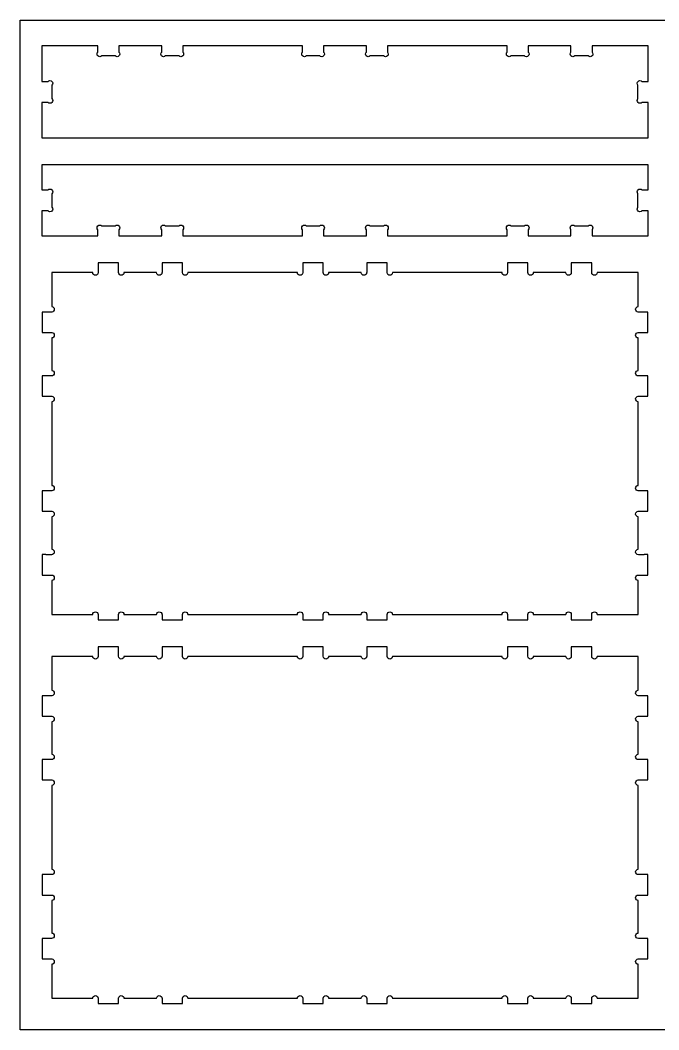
# Model space of a CAD drawing. Extents: x 0 to 4896, y 0 to 5028.
# Drawn here: x 0 to 771, y 0 to 1219 of the extents above; entities that cross this region are included whole.
import ezdxf

# ---------------------------------------------------------------- set-up
doc = ezdxf.new("R2010")
doc.units = 0
doc.layers.add('Layer_1', color=7, linetype='CONTINUOUS')

msp = doc.modelspace()

# ---------------------------------------------------------------- linework, layer by layer
at = {"layer": 'Layer_1', "color": 3}
msp.add_lwpolyline([(0.025287, 1219.174727), (2438.374572, 1219.174727), (2438.374572, 0.025583), (0.025287, 0.025583), (0.025287, 1219.174727)], dxfattribs=at)
at = {"layer": 'Layer_1', "color": 7}
for points in [[(93.833978, 1180.713835), (93.833978, 1188.11342), (26.206478, 1188.11342), (26.206478, 1145.268418), (33.606063, 1145.268418)], [(170.827587, 1180.713835), (170.827587, 1188.11342), (119.233978, 1188.11342), (119.233978, 1180.713835)], [(340.875507, 1180.713835), (340.875507, 1188.11342), (196.227587, 1188.11342), (196.227587, 1180.713835)], [(417.869116, 1180.713835), (417.869116, 1188.11342), (366.275507, 1188.11342), (366.275507, 1180.713835)], [(587.925785, 1180.713835), (587.925785, 1188.11342), (443.269116, 1188.11342), (443.269116, 1180.713835)], [(664.919394, 1180.713835), (664.919394, 1188.11342), (613.325785, 1188.11342), (613.325785, 1180.713835)], [(750.547592, 1145.268418), (757.946894, 1145.268418), (757.946894, 1188.11342), (690.319394, 1188.11342), (690.319394, 1180.713835)], [(114.647867, 1175.960084), (98.428838, 1175.960084)], [(191.641476, 1175.960084), (175.422729, 1175.960084)], [(361.689396, 1175.960084), (345.470367, 1175.960084)], [(438.683005, 1175.960084), (422.464258, 1175.960084)], [(608.739674, 1175.960084), (592.520645, 1175.960084)], [(685.733283, 1175.960084), (669.514254, 1175.960084)], [(38.359814, 1140.682306), (38.359814, 1124.46356)], [(745.79384, 1124.454529), (745.79384, 1140.673558)], [(33.606063, 1119.868418), (26.206478, 1119.868418), (26.206478, 1077.023698), (757.946894, 1077.023698), (757.946894, 1077.023698)], [(757.946894, 1077.023698), (757.946894, 1119.868418), (750.547592, 1119.868418)], [(26.206478, 1044.359862), (26.206478, 1014.215142), (33.60578, 1014.215142)], [(750.547309, 1014.215142), (757.946894, 1014.215142), (757.946894, 1044.359862), (26.206478, 1044.359862), (26.206478, 1044.359862)], [(38.359532, 1009.629031), (38.359532, 993.410002)], [(745.793558, 993.401253), (745.793558, 1009.62)], [(33.60578, 988.815142), (26.206478, 988.815142), (26.206478, 958.67014), (93.833978, 958.67014), (93.833978, 966.069724)], [(690.319394, 966.069724), (690.319394, 958.67014), (757.946894, 958.67014), (757.946894, 988.815142), (750.547309, 988.815142)], [(98.420089, 970.823475), (114.639118, 970.823475)], [(119.233978, 966.069724), (119.233978, 958.67014), (170.827587, 958.67014), (170.827587, 966.069724)], [(175.413698, 970.823475), (191.632727, 970.823475)], [(196.227587, 966.069724), (196.227587, 958.67014), (340.884256, 958.67014), (340.884256, 966.069724)], [(345.470367, 970.823475), (361.689114, 970.823475)], [(366.284256, 966.069724), (366.284256, 958.67014), (417.877865, 958.67014), (417.877865, 966.069724)], [(422.463976, 970.823475), (438.683005, 970.823475)], [(443.277865, 966.069724), (443.277865, 958.67014), (587.925785, 958.67014), (587.925785, 966.069724)], [(592.511896, 970.823475), (608.730643, 970.823475)], [(613.325785, 966.069724), (613.325785, 958.67014), (664.919394, 958.67014), (664.919394, 966.069724)], [(669.505505, 970.823475), (685.724534, 970.823475)], [(94.235016, 926.006022), (94.235016, 921.252271), (94.235016, 916.410466), (94.235016, 914.320329), (94.181958, 914.320329)], [(118.833787, 921.419911), (118.833787, 926.006022), (94.236427, 926.006022), (94.235016, 926.006022)], [(118.736703, 914.478938), (118.736703, 920.573244)], [(195.871423, 914.320329), (195.836427, 914.320329), (195.836427, 921.155186), (195.836427, 926.006022), (171.230036, 926.006022), (171.230036, 916.401718), (171.230036, 914.320329), (171.176978, 914.320329)], [(365.884065, 921.419911), (365.884065, 926.006022), (341.286423, 926.006022), (341.286423, 921.252271), (341.286423, 916.410466), (341.286423, 914.320329), (341.233647, 914.320329)], [(365.78698, 914.478938), (365.78698, 920.573244)], [(442.921983, 914.320329), (442.886423, 914.320329), (442.886423, 921.155186), (442.886423, 926.006022), (418.280314, 926.006022), (418.280314, 916.401718), (418.280314, 914.320329), (418.227538, 914.320329)], [(612.925312, 921.419911), (612.925312, 926.006022), (588.327952, 926.006022), (588.327952, 921.252271), (588.327952, 916.410466), (588.327952, 914.320329), (588.283925, 914.320329)], [(612.836694, 914.478938), (612.836694, 920.573244)], [(689.971414, 914.320329), (689.927387, 914.320329), (689.927387, 921.155186), (689.927387, 926.006022), (665.321278, 926.006022), (665.321278, 916.401718), (665.321278, 914.320329), (665.276969, 914.320329)], [(87.593763, 914.320329), (38.081543, 914.320329), (38.081543, 873.380326)], [(164.589065, 914.320329), (125.324898, 914.320329)], [(334.645452, 914.320329), (202.459618, 914.320329)], [(411.639343, 914.320329), (372.375176, 914.320329)], [(581.695729, 914.320329), (449.509896, 914.320329)], [(658.689056, 914.320329), (619.424889, 914.320329)], [(746.072112, 873.380326), (746.072112, 914.320329), (696.559609, 914.320329)], [(38.081543, 866.792131), (38.081543, 866.748104), (31.246403, 866.748104), (26.395567, 866.748104), (26.395567, 842.141995), (36.000154, 842.141995), (38.081543, 842.141995), (38.081543, 842.097686)], [(746.072112, 842.097686), (746.072112, 842.141995), (748.1535, 842.141995), (757.757805, 842.141995), (757.757805, 866.748104), (752.906969, 866.748104), (746.072112, 866.748104), (746.072112, 866.792131)], [(38.081543, 835.509773), (38.081543, 796.245606)], [(746.072112, 796.245606), (746.072112, 835.509773)], [(30.981678, 789.746029), (26.395567, 789.746029), (26.395567, 765.148386), (31.149318, 765.148386), (35.991123, 765.148386), (38.081543, 765.148386), (38.081543, 765.10436)], [(37.922652, 789.657411), (31.828345, 789.657411)], [(746.072112, 765.10436), (746.072112, 765.148386), (748.162249, 765.148386), (753.004054, 765.148386), (757.757805, 765.148386), (757.757805, 789.746029), (753.171694, 789.746029)], [(752.325027, 789.657411), (746.23072, 789.657411)], [(38.081543, 758.516164), (38.081543, 657.419084)], [(746.072112, 657.419084), (746.072112, 758.516164)], [(38.081543, 650.830889), (38.081543, 650.786862), (31.246403, 650.786862), (26.395567, 650.786862), (26.395567, 626.180471), (36.000154, 626.180471), (38.081543, 626.180471), (38.081543, 626.136444)], [(746.072112, 626.136444), (746.072112, 626.180471), (748.1535, 626.180471), (757.757805, 626.180471), (757.757805, 650.786862), (752.906969, 650.786862), (746.072112, 650.786862), (746.072112, 650.830889)], [(38.081543, 619.548249), (38.081543, 580.284082)], [(746.072112, 580.284082), (746.072112, 619.548249)], [(30.981678, 573.784504), (26.395567, 573.784504), (26.395567, 549.187144), (31.149318, 549.187144), (35.991123, 549.187144), (38.081543, 549.187144), (38.081543, 549.143118)], [(37.922652, 573.695886), (31.828345, 573.695886)], [(746.072112, 549.143118), (746.072112, 549.187144), (748.162249, 549.187144), (753.004054, 549.187144), (757.757805, 549.187144), (757.757805, 573.784504), (753.171694, 573.784504)], [(752.325027, 573.695886), (746.23072, 573.695886)], [(38.081543, 542.554922), (38.081543, 501.606171), (87.593763, 501.606171)], [(696.559609, 501.606171), (746.072112, 501.606171), (746.072112, 542.554922)], [(94.181958, 501.606171), (94.225985, 501.606171), (94.225985, 500.009922), (94.225985, 495.256171), (118.74404, 495.256171)], [(118.735574, 495.362004), (118.735574, 501.456311)], [(125.323769, 501.606171), (164.587936, 501.606171)], [(171.175849, 501.606171), (171.220158, 501.606171), (171.220158, 495.256171), (195.826267, 495.256171), (195.826267, 500.107006), (195.826267, 501.606171), (195.870294, 501.606171)], [(202.458489, 501.606171), (334.644323, 501.606171)], [(341.232518, 501.606171), (341.276545, 501.606171), (341.276545, 500.009922), (341.276545, 495.256171), (365.7946, 495.256171)], [(365.786134, 495.362004), (365.786134, 501.456311)], [(372.374329, 501.606171), (411.638496, 501.606171)], [(418.226692, 501.606171), (418.270718, 501.606171), (418.270718, 495.256171), (442.876827, 495.256171), (442.876827, 500.107006), (442.876827, 501.606171), (442.921136, 501.606171)], [(449.509049, 501.606171), (581.694883, 501.606171)], [(588.283078, 501.606171), (588.327105, 501.606171), (588.327105, 500.009922), (588.327105, 495.256171), (612.84516, 495.256171)], [(612.836694, 495.362004), (612.836694, 501.456311)], [(619.424889, 501.606171), (658.689056, 501.606171)], [(665.276969, 501.606171), (665.321278, 501.606171), (665.321278, 495.256171), (689.927387, 495.256171), (689.927387, 500.107006), (689.927387, 501.606171), (689.971414, 501.606171)], [(94.235016, 462.592335), (94.235016, 457.838584), (94.235016, 452.99678), (94.235016, 450.906642), (94.181958, 450.906642)], [(118.833787, 458.006224), (118.833787, 462.592335), (94.236427, 462.592335), (94.235016, 462.592335)], [(118.736703, 451.065251), (118.736703, 457.159558)], [(195.871423, 450.906642), (195.836427, 450.906642), (195.836427, 457.7415), (195.836427, 462.592335), (171.230036, 462.592335), (171.230036, 452.988031), (171.230036, 450.906642), (171.176978, 450.906642)], [(365.884065, 458.006224), (365.884065, 462.592335), (341.286423, 462.592335), (341.286423, 457.838584), (341.286423, 452.99678), (341.286423, 450.906642), (341.233647, 450.906642)], [(365.78698, 451.065251), (365.78698, 457.159558)], [(442.921983, 450.906642), (442.886423, 450.906642), (442.886423, 457.7415), (442.886423, 462.592335), (418.280314, 462.592335), (418.280314, 452.988031), (418.280314, 450.906642), (418.227538, 450.906642)], [(612.925312, 458.006224), (612.925312, 462.592335), (588.327952, 462.592335), (588.327952, 457.838584), (588.327952, 452.99678), (588.327952, 450.906642), (588.283925, 450.906642)], [(612.836694, 451.065251), (612.836694, 457.159558)], [(689.971414, 450.906642), (689.927387, 450.906642), (689.927387, 457.7415), (689.927387, 462.592053), (665.321278, 462.592053), (665.321278, 452.988031), (665.321278, 450.906642), (665.276969, 450.906642)], [(87.593763, 450.906642), (38.081543, 450.906642), (38.081543, 409.96664)], [(164.589065, 450.906642), (125.324898, 450.906642)], [(334.645452, 450.906642), (202.459618, 450.906642)], [(411.639343, 450.906642), (372.375176, 450.906642)], [(581.695729, 450.906642), (449.509896, 450.906642)], [(658.689056, 450.906642), (619.424889, 450.906642)], [(746.072112, 409.96664), (746.072112, 450.906642), (696.559609, 450.906642)], [(38.081543, 403.378444), (38.081543, 403.334418), (31.246403, 403.334418), (26.395567, 403.334418), (26.395567, 378.728309), (36.000154, 378.728309), (38.081543, 378.728309), (38.081543, 378.684)], [(746.072112, 378.684), (746.072112, 378.728309), (748.1535, 378.728309), (757.757805, 378.728309), (757.757805, 403.334418), (752.906969, 403.334418), (746.072112, 403.334418), (746.072112, 403.378444)], [(38.081543, 372.096086), (38.081543, 332.83192)], [(746.072112, 332.83192), (746.072112, 372.096086)], [(30.981678, 326.332342), (26.395567, 326.332342), (26.395567, 301.7347), (31.149318, 301.7347), (35.991123, 301.7347), (38.081543, 301.7347), (38.081543, 301.690673)], [(37.922652, 326.243724), (31.828345, 326.243724)], [(746.072112, 301.690391), (746.072112, 301.7347), (748.162249, 301.7347), (753.004054, 301.7347), (757.757805, 301.7347), (757.757805, 326.332342), (753.171694, 326.332342)], [(752.325027, 326.243724), (746.23072, 326.243724)], [(38.081543, 295.102478), (38.081543, 194.005398)], [(746.072112, 194.005398), (746.072112, 295.102478)], [(38.081543, 187.417202), (38.081543, 187.373175), (31.246403, 187.373175), (26.395567, 187.373175), (26.395567, 162.766784), (36.000154, 162.766784), (38.081543, 162.766784), (38.081543, 162.722758)], [(746.072112, 162.722758), (746.072112, 162.766502), (748.1535, 162.766502), (757.757805, 162.766502), (757.757805, 187.373175), (752.906969, 187.373175), (746.072112, 187.373175), (746.072112, 187.417202)], [(38.081543, 156.134562), (38.081543, 116.870395)], [(746.072112, 116.870113), (746.072112, 156.13428)], [(30.981678, 110.370535), (26.395567, 110.370535), (26.395567, 85.773175), (31.149318, 85.773175), (35.991123, 85.773175), (38.081543, 85.773175), (38.081543, 85.729149)], [(37.922652, 110.2822), (31.828345, 110.2822)], [(746.072112, 85.729149), (746.072112, 85.773175), (748.162249, 85.773175), (753.004054, 85.773175), (757.757805, 85.773175), (757.757805, 110.370535), (753.171694, 110.370535)], [(752.325027, 110.2822), (746.23072, 110.2822)], [(38.081543, 79.140953), (38.081543, 38.192202), (87.593763, 38.192202)], [(696.559609, 38.192202), (746.072112, 38.192202), (746.072112, 79.140953)], [(94.181958, 38.192202), (94.225985, 38.192202), (94.225985, 36.595953), (94.225985, 31.842202), (118.74404, 31.842202)], [(118.735574, 31.948035), (118.735574, 38.042342)], [(125.323769, 38.192202), (164.587936, 38.192202)], [(171.175849, 38.192202), (171.220158, 38.192202), (171.220158, 31.842202), (195.826267, 31.842202), (195.826267, 36.693038), (195.826267, 38.192202), (195.870294, 38.192202)], [(202.458489, 38.192202), (334.644323, 38.192202)], [(341.232518, 38.192202), (341.276545, 38.192202), (341.276545, 36.595953), (341.276545, 31.842202), (365.7946, 31.842202)], [(365.786134, 31.948035), (365.786134, 38.042342)], [(372.374329, 38.192202), (411.638496, 38.192202)], [(418.226692, 38.192202), (418.270718, 38.192202), (418.270718, 31.842202), (442.876827, 31.842202), (442.876827, 36.693038), (442.876827, 38.192202), (442.921136, 38.192202)], [(449.509049, 38.192202), (581.694883, 38.192202)], [(588.283078, 38.192202), (588.327105, 38.192202), (588.327105, 36.595953), (588.327105, 31.842202), (612.84516, 31.842202)], [(612.836694, 31.948035), (612.836694, 38.042342)], [(619.424889, 38.192202), (658.689056, 38.192202)], [(665.276969, 38.192202), (665.321278, 38.192202), (665.321278, 31.842202), (689.927387, 31.842202), (689.927387, 36.693038), (689.927387, 38.192202), (689.971414, 38.192202)]]:
    msp.add_lwpolyline(points, dxfattribs=at)
for points in [[(92.810923, 1178.323695), (92.810923, 1179.265753), (93.205187, 1180.113266), (93.833978, 1180.713835)], [(96.118285, 1175.025364), (94.289203, 1175.025364), (92.810923, 1176.494613), (92.810923, 1178.323695)], [(98.428838, 1175.960084), (97.834196, 1175.378989), (97.019703, 1175.025364), (96.118285, 1175.025364)], [(116.958703, 1175.025364), (116.057849, 1175.025364), (115.242509, 1175.379271), (114.647867, 1175.960084)], [(120.257034, 1178.323695), (120.257034, 1176.494331), (118.787503, 1175.025364), (116.958703, 1175.025364)], [(119.233978, 1180.713835), (119.864745, 1180.113266), (120.257034, 1179.267729), (120.257034, 1178.323695)], [(169.804814, 1178.323695), (169.804814, 1179.265753), (170.199643, 1180.113266), (170.827587, 1180.713835)], [(173.111894, 1175.025364), (171.282529, 1175.025364), (169.804814, 1176.494613), (169.804814, 1178.323695)], [(175.422729, 1175.960084), (174.828087, 1175.378989), (174.013029, 1175.025364), (173.111894, 1175.025364)], [(193.952312, 1175.025364), (193.051176, 1175.025364), (192.236118, 1175.379271), (191.641476, 1175.960084)], [(197.250925, 1178.323695), (197.250925, 1176.494331), (195.781394, 1175.025364), (193.952312, 1175.025364)], [(196.227587, 1180.713835), (196.858918, 1180.113266), (197.250925, 1179.267729), (197.250925, 1178.323695)], [(339.852452, 1178.323695), (339.852452, 1179.265753), (340.246998, 1180.113266), (340.875507, 1180.713835)], [(343.159814, 1175.025364), (341.330449, 1175.025364), (339.852452, 1176.494613), (339.852452, 1178.323695)], [(345.470367, 1175.960084), (344.875725, 1175.378989), (344.060667, 1175.025364), (343.159814, 1175.025364)], [(363.999949, 1175.025364), (363.099096, 1175.025364), (362.284038, 1175.379271), (361.689396, 1175.960084)], [(367.298563, 1178.323695), (367.298563, 1176.494331), (365.829314, 1175.025364), (363.999949, 1175.025364)], [(366.275507, 1180.713835), (366.906274, 1180.113266), (367.298563, 1179.267729), (367.298563, 1178.323695)], [(416.84606, 1178.323695), (416.84606, 1179.265753), (417.240325, 1180.113266), (417.869116, 1180.713835)], [(420.153423, 1175.025364), (418.324058, 1175.025364), (416.84606, 1176.494613), (416.84606, 1178.323695)], [(422.464258, 1175.960084), (421.869334, 1175.378989), (421.054558, 1175.025364), (420.153423, 1175.025364)], [(440.99384, 1175.025364), (440.092987, 1175.025364), (439.277647, 1175.379271), (438.683005, 1175.960084)], [(444.292172, 1178.323695), (444.292172, 1176.494331), (442.823205, 1175.025364), (440.99384, 1175.025364)], [(443.269116, 1180.713835), (443.899883, 1180.113266), (444.292172, 1179.267729), (444.292172, 1178.323695)], [(586.902729, 1178.323695), (586.902729, 1179.265753), (587.297276, 1180.113266), (587.925785, 1180.713835)], [(590.209809, 1175.025364), (588.380727, 1175.025364), (586.902729, 1176.494613), (586.902729, 1178.323695)], [(592.520645, 1175.960084), (591.926003, 1175.378989), (591.111227, 1175.025364), (590.209809, 1175.025364)], [(611.050227, 1175.025364), (610.149092, 1175.025364), (609.334316, 1175.379271), (608.739674, 1175.960084)], [(614.34884, 1178.323695), (614.34884, 1176.494331), (612.879592, 1175.025364), (611.050227, 1175.025364)], [(613.325785, 1180.713835), (613.956552, 1180.113266), (614.34884, 1179.267729), (614.34884, 1178.323695)], [(663.896338, 1178.323695), (663.896338, 1179.265753), (664.290603, 1180.113266), (664.919394, 1180.713835)], [(667.2037, 1175.025364), (665.374336, 1175.025364), (663.896338, 1176.494613), (663.896338, 1178.323695)], [(669.514254, 1175.960084), (668.919894, 1175.378989), (668.104836, 1175.025364), (667.2037, 1175.025364)], [(688.044118, 1175.025364), (687.143265, 1175.025364), (686.327925, 1175.379271), (685.733283, 1175.960084)], [(691.342449, 1178.323695), (691.342449, 1176.494331), (689.873483, 1175.025364), (688.044118, 1175.025364)], [(690.319394, 1180.713835), (690.95016, 1180.113266), (691.342449, 1179.267729), (691.342449, 1178.323695)], [(33.606063, 1145.268418), (34.206914, 1145.899466), (35.052169, 1146.291473), (35.99592, 1146.291473)], [(35.99592, 1146.291473), (37.825285, 1146.291473), (39.294534, 1144.822506), (39.294534, 1142.993142)], [(744.858838, 1142.984393), (744.858838, 1144.813475), (746.328087, 1146.291473), (748.157452, 1146.291473)], [(748.157452, 1146.291473), (749.099509, 1146.291473), (749.946458, 1145.897209), (750.547592, 1145.268418)], [(39.294534, 1142.993142), (39.294534, 1142.092289), (38.940909, 1141.276949), (38.359814, 1140.682306)], [(745.79384, 1140.673558), (745.212463, 1141.2682), (744.858838, 1142.082975), (744.858838, 1142.984393)], [(39.294534, 1122.152724), (39.294534, 1120.32336), (37.825285, 1118.845362), (35.99592, 1118.845362)], [(38.359814, 1124.46356), (38.941192, 1123.868918), (39.294534, 1123.054142), (39.294534, 1122.152724)], [(744.858838, 1122.143975), (744.858838, 1123.044829), (745.212745, 1123.860169), (745.79384, 1124.454529)], [(748.157452, 1118.845362), (746.328087, 1118.845362), (744.858838, 1120.314611), (744.858838, 1122.143975)], [(35.99592, 1118.845362), (35.054427, 1118.845362), (34.206632, 1119.239909), (33.606063, 1119.868418)], [(750.547592, 1119.868418), (749.946458, 1119.237933), (749.101203, 1118.845362), (748.157452, 1118.845362)], [(33.60578, 1014.215142), (34.206914, 1014.845626), (35.052169, 1015.238198), (35.99592, 1015.238198)], [(35.99592, 1015.238198), (37.825285, 1015.238198), (39.294534, 1013.768949), (39.294534, 1011.939584)], [(39.294534, 1011.939584), (39.294534, 1011.038731), (38.940627, 1010.223391), (38.359532, 1009.629031)], [(744.858838, 1011.930835), (744.858838, 1013.7602), (746.328087, 1015.238198), (748.157452, 1015.238198)], [(745.793558, 1009.62), (745.21218, 1010.214642), (744.858838, 1011.029418), (744.858838, 1011.930835)], [(748.157452, 1015.238198), (749.098945, 1015.238198), (749.94674, 1014.843651), (750.547309, 1014.215142)], [(35.99592, 987.792086), (35.053863, 987.792086), (34.206914, 988.186351), (33.60578, 988.815142)], [(39.294534, 991.099166), (39.294534, 989.269802), (37.825285, 987.792086), (35.99592, 987.792086)], [(38.359532, 993.410002), (38.940909, 992.81536), (39.294534, 992.000584), (39.294534, 991.099166)], [(744.858838, 991.090418), (744.858838, 991.991271), (745.212463, 992.806611), (745.793558, 993.401253)], [(748.157452, 987.792086), (746.328087, 987.792086), (744.858838, 989.261053), (744.858838, 991.090418)], [(750.547309, 988.815142), (749.946458, 988.184093), (749.101203, 987.792086), (748.157452, 987.792086)], [(92.810923, 968.459864), (92.810923, 970.289229), (94.279889, 971.758195), (96.109254, 971.758195)], [(93.833978, 966.069724), (93.203212, 966.670293), (92.810923, 967.515831), (92.810923, 968.459864)], [(96.109254, 971.758195), (97.010107, 971.758195), (97.825447, 971.404289), (98.420089, 970.823475)], [(114.639118, 970.823475), (115.233478, 971.404853), (116.048536, 971.758195), (116.949672, 971.758195)], [(116.949672, 971.758195), (118.779036, 971.758195), (120.257034, 970.289229), (120.257034, 968.459864)], [(120.257034, 968.459864), (120.257034, 967.517806), (119.862769, 966.670011), (119.233978, 966.069724)], [(169.804532, 968.459864), (169.804532, 970.289229), (171.27378, 971.758195), (173.103145, 971.758195)], [(170.827587, 966.069724), (170.19682, 966.670293), (169.804532, 967.515831), (169.804532, 968.459864)], [(173.103145, 971.758195), (174.00428, 971.758195), (174.819056, 971.404289), (175.413698, 970.823475)], [(191.632727, 970.823475), (192.227369, 971.404853), (193.042145, 971.758195), (193.943563, 971.758195)], [(193.943563, 971.758195), (195.772645, 971.758195), (197.250643, 970.289229), (197.250643, 968.459864)], [(197.250643, 968.459864), (197.250643, 967.517806), (196.856096, 966.670011), (196.227587, 966.069724)], [(339.8612, 968.459864), (339.8612, 970.289229), (341.330167, 971.758195), (343.159532, 971.758195)], [(340.884256, 966.069724), (340.253489, 966.670293), (339.8612, 967.515831), (339.8612, 968.459864)], [(343.159532, 971.758195), (344.060385, 971.758195), (344.875725, 971.404289), (345.470367, 970.823475)], [(361.689114, 970.823475), (362.284038, 971.404853), (363.098814, 971.758195), (363.999949, 971.758195)], [(363.999949, 971.758195), (365.829314, 971.758195), (367.307312, 970.289229), (367.307312, 968.459864)], [(367.307312, 968.459864), (367.307312, 967.517806), (366.913047, 966.670011), (366.284256, 966.069724)], [(416.854809, 968.459864), (416.854809, 970.289229), (418.324058, 971.758195), (420.153423, 971.758195)], [(417.877865, 966.069724), (417.247098, 966.670293), (416.854809, 967.515831), (416.854809, 968.459864)], [(420.153423, 971.758195), (421.054276, 971.758195), (421.869334, 971.404289), (422.463976, 970.823475)], [(438.683005, 970.823475), (439.277647, 971.404853), (440.092705, 971.758195), (440.993558, 971.758195)], [(440.993558, 971.758195), (442.822923, 971.758195), (444.30092, 970.289229), (444.30092, 968.459864)], [(444.30092, 968.459864), (444.30092, 967.517806), (443.906374, 966.670011), (443.277865, 966.069724)], [(586.902447, 968.459864), (586.902447, 970.289229), (588.371978, 971.758195), (590.20106, 971.758195)], [(587.925785, 966.069724), (587.294454, 966.670293), (586.902447, 967.515831), (586.902447, 968.459864)], [(590.20106, 971.758195), (591.102196, 971.758195), (591.917254, 971.404289), (592.511896, 970.823475)], [(608.730643, 970.823475), (609.325285, 971.404853), (610.140343, 971.758195), (611.041478, 971.758195)], [(611.041478, 971.758195), (612.870843, 971.758195), (614.348558, 970.289229), (614.348558, 968.459864)], [(614.348558, 968.459864), (614.348558, 967.517806), (613.953729, 966.670011), (613.325785, 966.069724)], [(663.896338, 968.459864), (663.896338, 970.289229), (665.365869, 971.758195), (667.194669, 971.758195)], [(664.919394, 966.069724), (664.288627, 966.670293), (663.896338, 967.515831), (663.896338, 968.459864)], [(667.194669, 971.758195), (668.095523, 971.758195), (668.910863, 971.404289), (669.505505, 970.823475)], [(685.724534, 970.823475), (686.319176, 971.404853), (687.133669, 971.758195), (688.035087, 971.758195)], [(688.035087, 971.758195), (689.864169, 971.758195), (691.342449, 970.289229), (691.342449, 968.459864)], [(691.342449, 968.459864), (691.342449, 967.517806), (690.948185, 966.670011), (690.319394, 966.069724)], [(118.736703, 920.573244), (118.736703, 920.843049), (118.773392, 921.107209), (118.833787, 921.358104)], [(122.035316, 911.180606), (120.205669, 911.180606), (118.736703, 912.649573), (118.736703, 914.478938)], [(118.833787, 921.358104), (118.833787, 921.37786), (118.833787, 921.400438), (118.833787, 921.419911)], [(365.78698, 920.573244), (365.78698, 920.839944), (365.82508, 921.101), (365.884065, 921.349355)], [(369.085312, 911.180606), (367.256229, 911.180606), (365.78698, 912.649573), (365.78698, 914.478938)], [(365.884065, 921.349355), (365.884065, 921.371933), (365.884065, 921.397615), (365.884065, 921.419911)], [(612.836694, 920.573244), (612.836694, 920.834018), (612.877334, 921.0883), (612.933778, 921.331575)], [(616.135307, 911.180606), (614.30566, 911.180606), (612.836694, 912.649573), (612.836694, 914.478938)], [(612.933778, 921.331575), (612.933778, 921.361773), (612.928134, 921.391971), (612.925312, 921.419911)], [(90.883345, 911.180606), (89.108449, 911.180606), (87.6773, 912.5666), (87.593763, 914.320329)], [(94.181958, 914.320329), (94.098138, 912.5666), (92.659087, 911.180606), (90.883345, 911.180606)], [(125.324898, 914.320329), (125.24136, 912.5666), (123.810494, 911.180606), (122.035316, 911.180606)], [(167.887396, 911.180606), (166.112218, 911.180606), (164.672885, 912.5666), (164.589065, 914.320329)], [(171.176978, 914.320329), (171.093723, 912.5666), (169.662292, 911.180606), (167.887396, 911.180606)], [(199.161287, 911.180606), (197.386109, 911.180606), (195.95496, 912.5666), (195.871423, 914.320329)], [(202.459618, 914.320329), (202.375798, 912.5666), (200.936465, 911.180606), (199.161287, 911.180606)], [(337.935316, 911.180606), (336.159856, 911.180606), (334.728989, 912.5666), (334.645452, 914.320329)], [(341.233647, 914.320329), (341.149545, 912.5666), (339.710212, 911.180606), (337.935316, 911.180606)], [(372.375176, 914.320329), (372.291638, 912.5666), (370.861054, 911.180606), (369.085312, 911.180606)], [(414.937674, 911.180606), (413.162496, 911.180606), (411.723163, 912.5666), (411.639343, 914.320329)], [(418.227538, 914.320329), (418.144, 912.5666), (416.712852, 911.180606), (414.937674, 911.180606)], [(446.211565, 911.180606), (444.436669, 911.180606), (443.005238, 912.5666), (442.921983, 914.320329)], [(449.509896, 914.320329), (449.426076, 912.5666), (447.986743, 911.180606), (446.211565, 911.180606)], [(584.985312, 911.180606), (583.210416, 911.180606), (581.779267, 912.5666), (581.695729, 914.320329)], [(588.283925, 914.320329), (588.199823, 912.5666), (586.760772, 911.180606), (584.985312, 911.180606)], [(619.424889, 914.320329), (619.341352, 912.5666), (617.910203, 911.180606), (616.135307, 911.180606)], [(661.987387, 911.180606), (660.212209, 911.180606), (658.772876, 912.5666), (658.689056, 914.320329)], [(665.276969, 914.320329), (665.193714, 912.5666), (663.762565, 911.180606), (661.987387, 911.180606)], [(693.261278, 911.180606), (691.4861, 911.180606), (690.054952, 912.5666), (689.971414, 914.320329)], [(696.559609, 914.320329), (696.475789, 912.5666), (695.036174, 911.180606), (693.261278, 911.180606)], [(38.081543, 873.380326), (39.834989, 873.296506), (41.221265, 871.856891), (41.221265, 870.081995)], [(41.221265, 870.081995), (41.221265, 868.306818), (39.834989, 866.875669), (38.081543, 866.792131)], [(742.932389, 870.081995), (742.932389, 871.856891), (744.318383, 873.296506), (746.072112, 873.380326)], [(746.072112, 866.792131), (744.318383, 866.875669), (742.932389, 868.306818), (742.932389, 870.081995)], [(38.081543, 842.097686), (39.834989, 842.014431), (41.221265, 840.583282), (41.221265, 838.808104)], [(742.932389, 838.808104), (742.932389, 840.583282), (744.318383, 842.014431), (746.072112, 842.097686)], [(41.221265, 838.808104), (41.221265, 837.032926), (39.834989, 835.593593), (38.081543, 835.509773)], [(746.072112, 835.509773), (744.318383, 835.593593), (742.932389, 837.032926), (742.932389, 838.808104)], [(41.221265, 792.955742), (41.221265, 791.12666), (39.752016, 789.657411), (37.922652, 789.657411)], [(38.081543, 796.245606), (39.834989, 796.162069), (41.221265, 794.73092), (41.221265, 792.955742)], [(742.932389, 792.955742), (742.932389, 794.73092), (744.318383, 796.162069), (746.072112, 796.245606)], [(746.23072, 789.657411), (744.401356, 789.657411), (742.932389, 791.12666), (742.932389, 792.955742)], [(31.070014, 789.754495), (31.040098, 789.751673), (31.0099, 789.748851), (30.981678, 789.746029)], [(31.828345, 789.657411), (31.567854, 789.657411), (31.313289, 789.697769), (31.070014, 789.754495)], [(753.08364, 789.754495), (752.840365, 789.697769), (752.5858, 789.657411), (752.325027, 789.657411)], [(753.171694, 789.746029), (753.143472, 789.748851), (753.113556, 789.754495), (753.08364, 789.754495)], [(38.081543, 765.10436), (39.834989, 765.02054), (41.221265, 763.580924), (41.221265, 761.806029)], [(41.221265, 761.806029), (41.221265, 760.030851), (39.834989, 758.599702), (38.081543, 758.516164)], [(742.932389, 761.806029), (742.932389, 763.580924), (744.318383, 765.02054), (746.072112, 765.10436)], [(746.072112, 758.516164), (744.318383, 758.599702), (742.932389, 760.030851), (742.932389, 761.806029)], [(38.081543, 657.419084), (39.834989, 657.334982), (41.221265, 655.895649), (41.221265, 654.120471)], [(41.221265, 654.120471), (41.221265, 652.345293), (39.834989, 650.914426), (38.081543, 650.830889)], [(742.932389, 654.120471), (742.932389, 655.895649), (744.318383, 657.334982), (746.072112, 657.419084)], [(746.072112, 650.830889), (744.318383, 650.914426), (742.932389, 652.345293), (742.932389, 654.120471)], [(38.081543, 626.136444), (39.834989, 626.052906), (41.221265, 624.62204), (41.221265, 622.846862)], [(41.221265, 622.846862), (41.221265, 621.071684), (39.834989, 619.632351), (38.081543, 619.548249)], [(742.932389, 622.846862), (742.932389, 624.62204), (744.318383, 626.052906), (746.072112, 626.136444)], [(746.072112, 619.548249), (744.318383, 619.632351), (742.932389, 621.071684), (742.932389, 622.846862)], [(31.070014, 573.792971), (31.040098, 573.790149), (31.0099, 573.787326), (30.981678, 573.784504)], [(31.828345, 573.695886), (31.567854, 573.695886), (31.313289, 573.736526), (31.070014, 573.792971)], [(41.221265, 576.9945), (41.221265, 575.165135), (39.752016, 573.695886), (37.922652, 573.695886)], [(38.081543, 580.284082), (39.834989, 580.200544), (41.221265, 578.769678), (41.221265, 576.9945)], [(742.932389, 576.9945), (742.932389, 578.769678), (744.318383, 580.200544), (746.072112, 580.284082)], [(746.23072, 573.695886), (744.401356, 573.695886), (742.932389, 575.165135), (742.932389, 576.9945)], [(753.08364, 573.792971), (752.840365, 573.736526), (752.5858, 573.695886), (752.325027, 573.695886)], [(753.171694, 573.784504), (753.143472, 573.787326), (753.113556, 573.792971), (753.08364, 573.792971)], [(38.081543, 549.143118), (39.834989, 549.059015), (41.221265, 547.619682), (41.221265, 545.844504)], [(742.932389, 545.844504), (742.932389, 547.619682), (744.318383, 549.059015), (746.072112, 549.143118)], [(41.221265, 545.844504), (41.221265, 544.069326), (39.834989, 542.63846), (38.081543, 542.554922)], [(746.072112, 542.554922), (744.318383, 542.63846), (742.932389, 544.069326), (742.932389, 545.844504)], [(87.593763, 501.606171), (87.672785, 503.363851), (89.105627, 504.754642), (90.883345, 504.754642)], [(90.883345, 504.754642), (92.661627, 504.754642), (94.102372, 503.363851), (94.181958, 501.606171)], [(118.735574, 501.456311), (118.735574, 503.285675), (120.204823, 504.754642), (122.034187, 504.754642)], [(122.034187, 504.754642), (123.811905, 504.754642), (125.244747, 503.363851), (125.323769, 501.606171)], [(164.587936, 501.606171), (164.66724, 503.363851), (166.108549, 504.754642), (167.886267, 504.754642)], [(167.886267, 504.754642), (169.664549, 504.754642), (171.096827, 503.363851), (171.175849, 501.606171)], [(195.870294, 501.606171), (195.949598, 503.363851), (197.381876, 504.754642), (199.160158, 504.754642)], [(199.160158, 504.754642), (200.938158, 504.754642), (202.379185, 503.363851), (202.458489, 501.606171)], [(334.644323, 501.606171), (334.723345, 503.363851), (336.155905, 504.754642), (337.934187, 504.754642)], [(337.934187, 504.754642), (339.711905, 504.754642), (341.152932, 503.363851), (341.232518, 501.606171)], [(365.786134, 501.456311), (365.786134, 503.285675), (367.255665, 504.754642), (369.084465, 504.754642)], [(369.084465, 504.754642), (370.863029, 504.754642), (372.295307, 503.363851), (372.374329, 501.606171)], [(411.638496, 501.606171), (411.7178, 503.363851), (413.158827, 504.754642), (414.936827, 504.754642)], [(414.936827, 504.754642), (416.714827, 504.754642), (418.147387, 503.363851), (418.226692, 501.606171)], [(442.921136, 501.606171), (443.000158, 503.363851), (444.432436, 504.754642), (446.210718, 504.754642)], [(446.210718, 504.754642), (447.988718, 504.754642), (449.429745, 503.363851), (449.509049, 501.606171)], [(581.694883, 501.606171), (581.773905, 503.363851), (583.206747, 504.754642), (584.984465, 504.754642)], [(584.984465, 504.754642), (586.762747, 504.754642), (588.203492, 503.363851), (588.283078, 501.606171)], [(612.836694, 501.456311), (612.836694, 503.285675), (614.305943, 504.754642), (616.135307, 504.754642)], [(616.135307, 504.754642), (617.913025, 504.754642), (619.345867, 503.363851), (619.424889, 501.606171)], [(658.689056, 501.606171), (658.76836, 503.363851), (660.209387, 504.754642), (661.987387, 504.754642)], [(661.987387, 504.754642), (663.765669, 504.754642), (665.197947, 503.363851), (665.276969, 501.606171)], [(689.971414, 501.606171), (690.050718, 503.363851), (691.483278, 504.754642), (693.261278, 504.754642)], [(693.261278, 504.754642), (695.039278, 504.754642), (696.480305, 503.363851), (696.559609, 501.606171)], [(118.74404, 495.256171), (118.74404, 495.292013), (118.735574, 495.32588), (118.735574, 495.362004)], [(365.7946, 495.256171), (365.7946, 495.292013), (365.786134, 495.32588), (365.786134, 495.362004)], [(612.84516, 495.256171), (612.84516, 495.292013), (612.836694, 495.32588), (612.836694, 495.362004)], [(118.736703, 457.159558), (118.736703, 457.429362), (118.773392, 457.693522), (118.833787, 457.944418)], [(118.833787, 457.944418), (118.833787, 457.964173), (118.833787, 457.986751), (118.833787, 458.006224)], [(365.78698, 457.159558), (365.78698, 457.426258), (365.82508, 457.687313), (365.884065, 457.935669)], [(365.884065, 457.935669), (365.884065, 457.958246), (365.884065, 457.983929), (365.884065, 458.006224)], [(612.836694, 457.159558), (612.836694, 457.420331), (612.877334, 457.674613), (612.933778, 457.917889)], [(612.933778, 457.917889), (612.933778, 457.948086), (612.928134, 457.978284), (612.925312, 458.006224)], [(90.883345, 447.76692), (89.108449, 447.76692), (87.6773, 449.152913), (87.593763, 450.906642)], [(94.181958, 450.906642), (94.098138, 449.152913), (92.659087, 447.76692), (90.883345, 447.76692)], [(122.035316, 447.76692), (120.205669, 447.76692), (118.736703, 449.235886), (118.736703, 451.065251)], [(125.324898, 450.906642), (125.24136, 449.152913), (123.810494, 447.76692), (122.035316, 447.76692)], [(167.887396, 447.76692), (166.112218, 447.76692), (164.672885, 449.152913), (164.589065, 450.906642)], [(171.176978, 450.906642), (171.093723, 449.152913), (169.662292, 447.76692), (167.887396, 447.76692)], [(199.161287, 447.76692), (197.386109, 447.76692), (195.95496, 449.152913), (195.871423, 450.906642)], [(202.459618, 450.906642), (202.375798, 449.152913), (200.936465, 447.76692), (199.161287, 447.76692)], [(337.935316, 447.76692), (336.159856, 447.76692), (334.728989, 449.152913), (334.645452, 450.906642)], [(341.233647, 450.906642), (341.149545, 449.152913), (339.710212, 447.76692), (337.935316, 447.76692)], [(369.085312, 447.76692), (367.256229, 447.76692), (365.78698, 449.235886), (365.78698, 451.065251)], [(372.375176, 450.906642), (372.291638, 449.152913), (370.861054, 447.76692), (369.085312, 447.76692)], [(414.937674, 447.76692), (413.162496, 447.76692), (411.723163, 449.152913), (411.639343, 450.906642)], [(418.227538, 450.906642), (418.144, 449.152913), (416.712852, 447.76692), (414.937674, 447.76692)], [(446.211565, 447.76692), (444.436669, 447.76692), (443.005238, 449.152913), (442.921983, 450.906642)], [(449.509896, 450.906642), (449.426076, 449.152913), (447.986743, 447.76692), (446.211565, 447.76692)], [(584.985312, 447.76692), (583.210416, 447.76692), (581.779267, 449.152913), (581.695729, 450.906642)], [(588.283925, 450.906642), (588.199823, 449.152913), (586.760772, 447.76692), (584.985312, 447.76692)], [(616.135307, 447.76692), (614.30566, 447.76692), (612.836694, 449.235886), (612.836694, 451.065251)], [(619.424889, 450.906642), (619.341352, 449.152913), (617.910203, 447.76692), (616.135307, 447.76692)], [(661.987387, 447.76692), (660.212209, 447.76692), (658.772876, 449.152913), (658.689056, 450.906642)], [(665.276969, 450.906642), (665.193714, 449.152913), (663.762565, 447.76692), (661.987387, 447.76692)], [(693.261278, 447.76692), (691.4861, 447.76692), (690.054952, 449.152913), (689.971414, 450.906642)], [(696.559609, 450.906642), (696.475789, 449.152913), (695.036174, 447.76692), (693.261278, 447.76692)], [(38.081543, 409.96664), (39.834989, 409.88282), (41.221265, 408.443204), (41.221265, 406.668309)], [(41.221265, 406.668309), (41.221265, 404.893131), (39.834989, 403.461982), (38.081543, 403.378444)], [(742.932389, 406.668309), (742.932389, 408.443204), (744.318383, 409.882538), (746.072112, 409.96664)], [(746.072112, 403.378444), (744.318383, 403.461982), (742.932389, 404.893131), (742.932389, 406.668309)], [(38.081543, 378.684), (39.834989, 378.600744), (41.221265, 377.169595), (41.221265, 375.394418)], [(742.932389, 375.394418), (742.932389, 377.169313), (744.318383, 378.600462), (746.072112, 378.684)], [(41.221265, 375.394418), (41.221265, 373.61924), (39.834989, 372.179906), (38.081543, 372.096086)], [(746.072112, 372.096086), (744.318383, 372.179624), (742.932389, 373.61924), (742.932389, 375.394418)], [(41.221265, 329.542055), (41.221265, 327.712973), (39.752016, 326.243724), (37.922652, 326.243724)], [(38.081543, 332.83192), (39.834989, 332.748382), (41.221265, 331.317233), (41.221265, 329.542055)], [(742.932389, 329.542055), (742.932389, 331.317233), (744.318383, 332.748382), (746.072112, 332.83192)], [(746.23072, 326.243724), (744.401356, 326.243724), (742.932389, 327.712973), (742.932389, 329.542055)], [(31.070014, 326.340809), (31.040098, 326.337986), (31.0099, 326.335164), (30.981678, 326.332342)], [(31.828345, 326.243724), (31.567854, 326.243724), (31.313289, 326.284082), (31.070014, 326.340809)], [(753.08364, 326.340809), (752.840365, 326.284082), (752.5858, 326.243724), (752.325027, 326.243724)], [(753.171694, 326.332342), (753.143472, 326.332342), (753.113556, 326.340809), (753.08364, 326.340809)], [(38.081543, 301.690673), (39.834989, 301.606853), (41.221265, 300.167238), (41.221265, 298.392342)], [(41.221265, 298.392342), (41.221265, 296.617164), (39.834989, 295.186015), (38.081543, 295.102478)], [(742.932389, 298.392342), (742.932389, 300.167238), (744.318383, 301.606853), (746.072112, 301.690391)], [(746.072112, 295.102478), (744.318383, 295.186015), (742.932389, 296.617164), (742.932389, 298.392342)], [(38.081543, 194.005398), (39.834989, 193.921295), (41.221265, 192.481962), (41.221265, 190.706784)], [(41.221265, 190.706784), (41.221265, 188.931606), (39.834989, 187.50074), (38.081543, 187.417202)], [(742.932389, 190.706502), (742.932389, 192.481962), (744.318383, 193.921295), (746.072112, 194.005398)], [(746.072112, 187.417202), (744.318383, 187.50074), (742.932389, 188.931606), (742.932389, 190.706502)], [(38.081543, 162.722758), (39.834989, 162.63922), (41.221265, 161.208353), (41.221265, 159.433175)], [(41.221265, 159.433175), (41.221265, 157.657998), (39.834989, 156.218664), (38.081543, 156.134562)], [(742.932389, 159.433175), (742.932389, 161.208353), (744.318383, 162.63922), (746.072112, 162.722758)], [(746.072112, 156.13428), (744.318383, 156.218664), (742.932389, 157.657998), (742.932389, 159.433175)], [(31.070014, 110.379002), (31.040098, 110.379002), (31.0099, 110.373358), (30.981678, 110.370535)], [(31.828345, 110.2822), (31.567854, 110.2822), (31.313289, 110.32284), (31.070014, 110.379002)], [(41.221265, 113.580813), (41.221265, 111.751449), (39.752016, 110.2822), (37.922652, 110.2822)], [(38.081543, 116.870395), (39.834989, 116.786858), (41.221265, 115.355991), (41.221265, 113.580813)], [(742.932389, 113.580813), (742.932389, 115.355991), (744.318383, 116.786858), (746.072112, 116.870113)], [(746.23072, 110.2822), (744.401356, 110.2822), (742.932389, 111.751449), (742.932389, 113.580813)], [(753.08364, 110.379002), (752.840365, 110.32284), (752.5858, 110.2822), (752.325027, 110.2822)], [(753.171694, 110.370535), (753.143472, 110.373358), (753.113556, 110.379002), (753.08364, 110.379002)], [(38.081543, 85.729149), (39.834989, 85.644764), (41.221265, 84.205713), (41.221265, 82.430535)], [(742.932389, 82.430535), (742.932389, 84.205713), (744.318383, 85.644764), (746.072112, 85.729149)], [(41.221265, 82.430535), (41.221265, 80.655075), (39.834989, 79.224209), (38.081543, 79.140953)], [(746.072112, 79.140953), (744.318383, 79.224209), (742.932389, 80.655075), (742.932389, 82.430535)], [(87.593763, 38.192202), (87.672785, 39.9496), (89.105627, 41.340391), (90.883345, 41.340391)], [(90.883345, 41.340391), (92.661627, 41.340391), (94.102372, 39.9496), (94.181958, 38.192202)], [(118.735574, 38.042342), (118.735574, 39.871706), (120.204823, 41.340391), (122.034187, 41.340391)], [(122.034187, 41.340391), (123.811905, 41.340391), (125.244747, 39.9496), (125.323769, 38.192202)], [(164.587936, 38.192202), (164.66724, 39.9496), (166.108549, 41.340391), (167.886267, 41.340391)], [(167.886267, 41.340391), (169.664549, 41.340391), (171.096827, 39.9496), (171.175849, 38.192202)], [(195.870294, 38.192202), (195.949598, 39.9496), (197.381876, 41.340391), (199.160158, 41.340391)], [(199.160158, 41.340391), (200.938158, 41.340391), (202.379185, 39.9496), (202.458489, 38.192202)], [(334.644323, 38.192202), (334.723345, 39.9496), (336.155905, 41.340391), (337.934187, 41.340391)], [(337.934187, 41.340391), (339.711905, 41.340391), (341.152932, 39.9496), (341.232518, 38.192202)], [(365.786134, 38.042342), (365.786134, 39.871706), (367.255665, 41.340391), (369.084465, 41.340391)], [(369.084465, 41.340391), (370.863029, 41.340391), (372.295307, 39.9496), (372.374329, 38.192202)], [(411.638496, 38.192202), (411.7178, 39.9496), (413.158827, 41.340391), (414.936827, 41.340391)], [(414.936827, 41.340391), (416.714827, 41.340391), (418.147387, 39.9496), (418.226692, 38.192202)], [(442.921136, 38.192202), (443.000158, 39.9496), (444.432436, 41.340391), (446.210718, 41.340391)], [(446.210718, 41.340391), (447.988718, 41.340391), (449.429745, 39.9496), (449.509049, 38.192202)], [(581.694883, 38.192202), (581.773905, 39.9496), (583.206747, 41.340391), (584.984465, 41.340391)], [(584.984465, 41.340391), (586.762747, 41.340391), (588.203492, 39.9496), (588.283078, 38.192202)], [(612.836694, 38.042342), (612.836694, 39.871706), (614.305943, 41.340391), (616.135307, 41.340391)], [(616.135307, 41.340391), (617.913025, 41.340391), (619.345867, 39.9496), (619.424889, 38.192202)], [(658.689056, 38.192202), (658.76836, 39.9496), (660.209387, 41.340391), (661.987387, 41.340391)], [(661.987387, 41.340391), (663.765669, 41.340391), (665.197947, 39.9496), (665.276969, 38.192202)], [(689.971414, 38.192202), (690.050718, 39.9496), (691.483278, 41.340391), (693.261278, 41.340391)], [(693.261278, 41.340391), (695.039278, 41.340391), (696.480305, 39.9496), (696.559609, 38.192202)], [(118.74404, 31.842202), (118.74404, 31.878044), (118.735574, 31.911629), (118.735574, 31.948035)], [(365.7946, 31.842202), (365.7946, 31.878044), (365.786134, 31.911629), (365.786134, 31.948035)], [(612.84516, 31.842202), (612.84516, 31.878044), (612.836694, 31.911629), (612.836694, 31.948035)]]:
    msp.add_open_spline(points, degree=3, dxfattribs=at)

doc.saveas('drawing.dxf')
